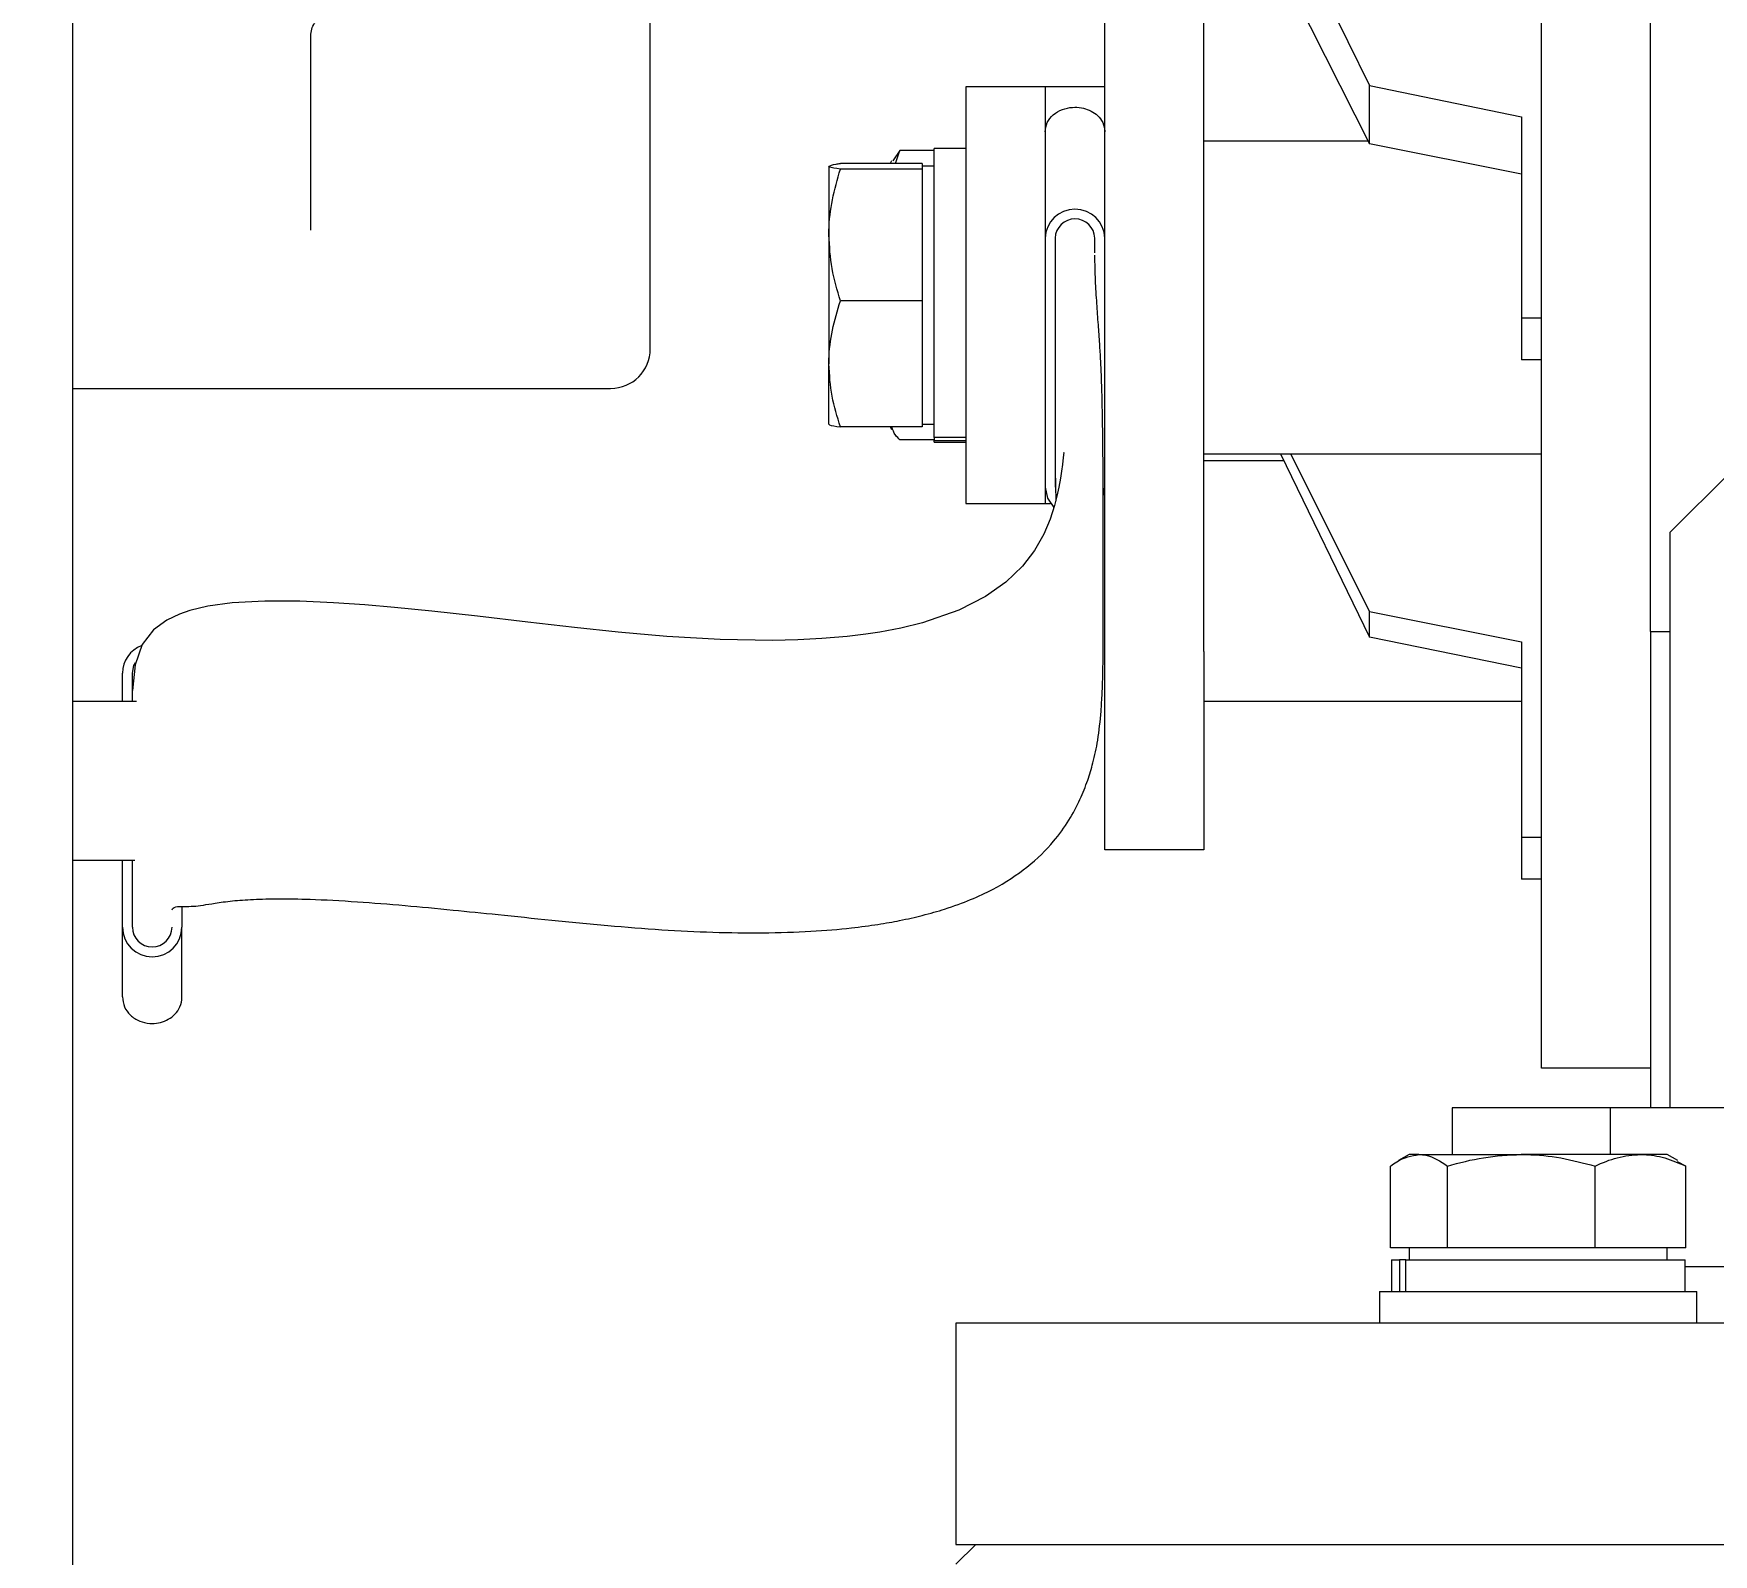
# Model space of a CAD drawing. Header units: inches. Extents: x -605 to 2991212, y -2872845 to 0.
# Drawn here: x 2180756.2 to 2180840.8, y -2629222.4 to -2629145.8 of the extents above; entities that cross this region are included whole.
import ezdxf

# ---------------------------------------------------------------- set-up
doc = ezdxf.new("R2010")
doc.units = ezdxf.units.IN
doc.header["$LTSCALE"] = 600
doc.header["$MEASUREMENT"] = 0
doc.layers.add('DIM', color=251, linetype='Continuous', lineweight=0)
doc.layers.add('PV_STEEL LINE', color=7, linetype='Continuous', lineweight=0)
doc.styles.add('DIM', font='geniso.shx', dxfattribs={"width": 0.85})
doc.dimstyles.new('ST-100', dxfattribs={"dimscale": 100, "dimtxt": 2.5, "dimasz": 2, "dimexe": 0.18, "dimexo": 0.0625, "dimgap": 0.2, "dimtad": 0, "dimdec": 0, "dimzin": 0, "dimdsep": 46, "dimtxsty": 'DIM', "dimblk": 'OPEN90', "dimcen": 0.09, "dimclrd": 256, "dimclrt": 7, "dimadec": 0, "dimazin": 0, "dimtfac": 1, "dimtdec": 0, "dimtofl": 0, "dimtmove": 0, "dimatfit": 3, "dimldrblk": 'OPEN90', "dimfxl": 1, "dimtolj": 1, "dimtzin": 0, "dimlwd": -1, "dimarcsym": 0})

# ---------------------------------------------------------------- blocks, each defined once
blk = doc.blocks.new('*U1330')
at = {"color": 7, "linetype": 'Continuous', "lineweight": 15}
for p, q in [((688534.584, -228079.883), (688534.584, -227656.583)), ((688608.584, -227812.363), (688608.584, -227674.363)), ((688614.084, -227790.363), (688614.084, -227743.363)), ((688586.584, -227791.363), (688586.584, -227749.363)), ((688591.584, -227791.363), (688591.584, -227749.363)), ((688595.334, -227753.457), (688599.92, -227762.856)), ((688595.334, -227756.683), (688599.92, -227765.779)), ((688546.584, -227760.3), (688546.574, -227760.252)), ((688546.584, -227770.132), (688546.584, -227760.3)), ((688583.584, -227762.915), (688579.584, -227762.915)), ((688579.584, -227762.915), (688579.584, -227783.915)), ((688586.584, -227762.915), (688583.584, -227762.915)), ((688583.584, -227762.915), (688583.584, -227769.297)), ((688599.92, -227762.856), (688607.584, -227764.423)), ((688599.92, -227765.779), (688599.92, -227762.856)), ((688607.584, -227764.423), (688607.584, -227774.554)), ((688599.858, -227765.656), (688591.584, -227765.656)), ((688576.265, -227766.124), (688575.904, -227766.652)), ((688576.045, -227766.776), (688576.265, -227766.124)), ((688577.984, -227766.124), (688576.265, -227766.124)), ((688579.584, -227766.015), (688577.984, -227766.015)), ((688577.984, -227780.59), (688577.984, -227766.015)), ((688607.584, -227767.31), (688599.92, -227765.779)), ((688572.687, -227766.91), (688572.684, -227766.915)), ((688572.684, -227766.92), (688572.684, -227770.384)), ((688577.384, -227766.776), (688573.265, -227766.776)), ((688577.384, -227767.064), (688573.265, -227767.064)), ((688575.841, -227766.644), (688575.765, -227766.776)), ((688577.384, -227766.776), (688577.384, -227766.92)), ((688577.984, -227766.915), (688577.384, -227766.915)), ((688577.384, -227766.92), (688577.384, -227767.064)), ((688577.384, -227767.064), (688577.384, -227770.384)), ((688583.584, -227769.297), (688583.584, -227770.54)), ((688572.684, -227770.384), (688572.684, -227776.879)), ((688577.384, -227770.384), (688577.384, -227773.703)), ((688583.584, -227770.54), (688583.584, -227783.088)), ((688584.084, -227770.54), (688584.084, -227783.088)), ((688586.084, -227771.273), (688586.084, -227770.54)), ((688577.384, -227773.703), (688573.265, -227773.703)), ((688577.384, -227773.703), (688577.384, -227776.879)), ((688607.584, -227774.554), (688608.584, -227774.554)), ((688607.584, -227774.554), (688607.584, -227776.676)), ((688608.584, -227776.676), (688607.584, -227776.676)), ((688572.684, -227779.91), (688572.684, -227776.879)), ((688577.384, -227776.879), (688577.384, -227780.055)), ((688534.584, -227778.113), (688561.684, -227778.113)), ((688572.684, -227779.915), (688572.687, -227779.92)), ((688577.384, -227780.055), (688573.265, -227780.055)), ((688575.765, -227780.055), (688575.841, -227780.187)), ((688577.384, -227779.915), (688577.984, -227779.915)), ((688577.984, -227780.706), (688576.265, -227780.706)), ((688579.584, -227780.59), (688577.984, -227780.59)), ((688577.984, -227780.59), (688577.984, -227780.743)), ((688577.984, -227780.743), (688579.584, -227780.743)), ((688577.984, -227780.815), (688577.984, -227780.743)), ((688577.984, -227780.815), (688579.584, -227780.815)), ((688591.584, -227781.415), (688608.584, -227781.415)), ((688595.613, -227781.754), (688591.584, -227781.754)), ((688595.448, -227781.415), (688599.92, -227790.638)), ((688595.942, -227781.415), (688599.92, -227789.344)), ((688584.084, -227782.225), (688584.112, -227783.781)), ((688618.084, -227782.363), (688615.084, -227785.363)), ((688583.584, -227783.088), (688583.584, -227783.915)), ((688586.506, -227783.549), (688586.584, -227783.088)), ((688579.584, -227783.915), (688583.584, -227783.915)), ((688583.584, -227783.915), (688583.853, -227783.915)), ((688615.084, -227814.363), (688615.084, -227785.363)), ((688599.92, -227789.344), (688607.584, -227790.881)), ((688599.92, -227790.638), (688599.92, -227789.344)), ((688607.584, -227792.211), (688599.92, -227790.638)), ((688607.584, -227790.881), (688607.584, -227800.717)), ((688614.084, -227790.363), (688614.084, -227814.363)), ((688614.084, -227790.363), (688615.084, -227790.363)), ((688586.584, -227801.363), (688586.584, -227791.363)), ((688591.584, -227791.363), (688591.584, -227801.363)), ((688537.084, -227793.883), (688537.084, -227792.456)), ((688537.584, -227793.883), (688537.584, -227792.456)), ((688537.788, -227793.883), (688534.584, -227793.883)), ((688591.584, -227793.863), (688607.584, -227793.863)), ((688607.584, -227800.717), (688608.584, -227800.717)), ((688607.584, -227800.717), (688607.584, -227802.839)), ((688534.584, -227801.883), (688537.71, -227801.883)), ((688537.084, -227805.265), (688537.084, -227801.883)), ((688537.584, -227805.265), (688537.584, -227801.883)), ((688591.584, -227801.363), (688586.584, -227801.363)), ((688608.584, -227802.839), (688607.584, -227802.839)), ((688540.084, -227804.216), (688540.084, -227805.265)), ((688537.084, -227808.773), (688537.084, -227805.265)), ((688540.084, -227808.773), (688540.084, -227805.265)), ((688614.084, -227812.363), (688608.584, -227812.363)), ((688604.084, -227814.363), (688604.084, -227816.713)), ((688612.06, -227814.363), (688604.084, -227814.363)), ((688612.06, -227814.363), (688612.06, -227816.713)), ((688621.239, -227814.363), (688612.06, -227814.363)), ((688600.985, -227821.413), (688600.985, -227817.294)), ((688601.926, -227816.713), (688601.393, -227817.021)), ((688602.418, -227816.713), (688601.926, -227816.713)), ((688602.418, -227816.713), (688607.571, -227816.713)), ((688603.851, -227821.413), (688603.851, -227817.294)), ((688613.579, -227816.713), (688607.571, -227816.713)), ((688611.292, -227821.413), (688611.292, -227817.294)), ((688614.926, -227816.713), (688613.579, -227816.713)), ((688615.459, -227817.021), (688614.926, -227816.713)), ((688615.866, -227817.294), (688615.446, -227817.083)), ((688615.866, -227821.413), (688615.866, -227817.294)), ((688602.418, -227821.413), (688600.985, -227821.413)), ((688601.926, -227821.413), (688601.926, -227822.013)), ((688603.851, -227821.413), (688602.418, -227821.413)), ((688607.571, -227821.413), (688603.851, -227821.413)), ((688611.292, -227821.413), (688607.571, -227821.413)), ((688613.579, -227821.413), (688611.292, -227821.413)), ((688615.866, -227821.413), (688613.579, -227821.413)), ((688614.926, -227822.013), (688614.926, -227821.413)), ((688601.026, -227822.013), (688601.026, -227823.613)), ((688601.026, -227822.013), (688601.444, -227822.013)), ((688601.444, -227822.013), (688601.444, -227823.613)), ((688601.749, -227822.013), (688601.444, -227822.013)), ((688601.749, -227822.013), (688615.826, -227822.013)), ((688601.749, -227823.613), (688601.749, -227822.013)), ((688615.826, -227823.613), (688615.826, -227822.013)), ((688615.826, -227822.363), (688624.084, -227822.363)), ((688600.426, -227823.613), (688600.426, -227825.213)), ((688600.426, -227823.613), (688601.032, -227823.613)), ((688601.032, -227823.613), (688616.426, -227823.613)), ((688616.426, -227825.213), (688616.426, -227823.613)), ((688579.084, -227825.213), (688579.084, -227836.363)), ((688649.084, -227825.213), (688579.084, -227825.213)), ((688580.084, -227836.363), (688579.084, -227837.363)), ((688579.084, -227836.363), (688649.084, -227836.363))]:
    blk.add_line(p, q, dxfattribs=at)
at = {"color": 7, "linetype": 'Continuous', "lineweight": 15, "flags": 128}
for points in [[(688584.521, -227781.361), (688584.519, -227781.338), (688584.496, -227781.595), (688584.46, -227781.94), (688584.411, -227782.285), (688584.351, -227782.63), (688584.268, -227783.085), (688584.173, -227783.543), (688584.054, -227784.012), (688583.83, -227784.705), (688583.506, -227785.463), (688583.045, -227786.273), (688582.44, -227787.063), (688581.594, -227787.878), (688580.567, -227788.603), (688579.239, -227789.281), (688577.392, -227789.922), (688576.302, -227790.189), (688575.243, -227790.389), (688574.544, -227790.495), (688573.604, -227790.609), (688572.322, -227790.718), (688571.117, -227790.779), (688569.842, -227790.808), (688567.203, -227790.765), (688564.517, -227790.611), (688562.058, -227790.392), (688559.868, -227790.159), (688557.513, -227789.889), (688554.977, -227789.594), (688552.672, -227789.338), (688550.801, -227789.15), (688549.298, -227789.019), (688547.724, -227788.91), (688546.024, -227788.835), (688544.252, -227788.829), (688542.618, -227788.92), (688541.381, -227789.09), (688540.474, -227789.304), (688539.956, -227789.481), (688539.328, -227789.783), (688538.657, -227790.276), (688538.075, -227791.021), (688537.721, -227792.034), (688537.584, -227793.337), (688537.584, -227793.337)], [(688583.584, -227783.088), (688583.698, -227783.642), (688584.019, -227784.108)], [(688537.584, -227792.456), (688537.66, -227792.079), (688537.738, -227791.932)]]:
    blk.add_lwpolyline(points, dxfattribs=at)
at = {"color": 7, "linetype": 'Continuous', "lineweight": 15}
for centre, radius, start, end in [((688585.084, -227770.583), 1.501, 1.63234, 178.36766), ((688585.084, -227770.569), 1, 1.63234, 178.36766), ((688561.684, -227776.113), 2, 270, 0), ((688538.566, -227792.464), 1.482, 110.18001, 179.68091), ((688538.584, -227805.247), 1.5, 180.68381, 359.31619), ((688538.584, -227805.253), 1, 180.68381, 359.31619)]:
    blk.add_arc(centre, radius, start, end, dxfattribs=at)
for points, knots in [([(688563.684, -227776.113), (688563.684, -227776.066), (688563.684, -227775.971), (688563.684, -227775.185), (688563.684, -227773.995), (688563.684, -227772.493), (688563.684, -227770.81), (688563.684, -227768.83), (688563.684, -227766.563), (688563.684, -227764.051), (688563.684, -227761.336), (688563.684, -227758.456), (688563.684, -227755.16), (688563.684, -227751.454), (688563.684, -227747.401), (688563.684, -227744.697), (688563.684, -227743.366)], [0, 0, 0, 0, 0.077635, 0.157672, 0.239953, 0.304285, 0.368608, 0.434309, 0.5, 0.565701, 0.631392, 0.695725, 0.760048, 0.842337, 0.922367, 1, 1, 1, 1]), ([(688546.583, -227760.261), (688546.598, -227760.147), (688546.628, -227759.922), (688546.804, -227759.64), (688547.039, -227759.431), (688547.226, -227759.367), (688547.319, -227759.336)], [0, 0, 0, 0, 0.260611, 0.513579, 0.759784, 1, 1, 1, 1]), ([(688583.584, -227765.176), (688583.605, -227765.019), (688583.646, -227764.706), (688583.961, -227764.311), (688584.413, -227764.041), (688584.929, -227763.929), (688585.406, -227763.955), (688585.82, -227764.08), (688586.179, -227764.3), (688586.46, -227764.622), (688586.575, -227764.936), (688586.582, -227765.13), (688586.584, -227765.176)], [0, 0, 0, 0, 0.124524, 0.249115, 0.369793, 0.474536, 0.563912, 0.649325, 0.741267, 0.845975, 0.964186, 1, 1, 1, 1]), ([(688572.684, -227766.92), (688572.755, -227766.882), (688572.846, -227766.833), (688573.188, -227766.787), (688573.265, -227766.776)], [0, 0, 0, 0, 0.776287, 1, 1, 1, 1]), ([(688573.265, -227767.064), (688573.03, -227767.028), (688572.72, -227766.981), (688572.691, -227766.932), (688572.684, -227766.92)], [0, 0, 0, 0, 0.758149, 1, 1, 1, 1]), ([(688572.684, -227770.384), (688572.685, -227770.305), (688572.69, -227769.709), (688572.817, -227768.586), (688573.115, -227767.574), (688573.265, -227767.064)], [0, 0, 0, 0, 0.070077, 0.530778, 1, 1, 1, 1]), ([(688573.265, -227773.703), (688573.103, -227773.164), (688572.775, -227772.076), (688572.715, -227770.951), (688572.684, -227770.384)], [0, 0, 0, 0, 0.495458, 1, 1, 1, 1]), ([(688539.584, -227804.384), (688539.618, -227804.324), (688539.679, -227804.212), (688540.185, -227804.206), (688540.621, -227804.214), (688541.105, -227804.158), (688541.719, -227804.048), (688542.576, -227803.929), (688543.681, -227803.849), (688544.969, -227803.819), (688546.68, -227803.847), (688548.78, -227803.957), (688551.216, -227804.15), (688553.605, -227804.377), (688556.077, -227804.63), (688558.683, -227804.901), (688561.461, -227805.173), (688564.21, -227805.395), (688566.868, -227805.528), (688569.447, -227805.561), (688571.816, -227805.483), (688573.707, -227805.32), (688575.145, -227805.126), (688576.331, -227804.915), (688577.461, -227804.659), (688579.185, -227804.165), (688581.039, -227803.372), (688582.781, -227802.217), (688583.968, -227801.039), (688584.792, -227799.888), (688585.34, -227798.857), (688585.725, -227797.887), (688586.011, -227796.939), (688586.263, -227795.794), (688586.386, -227794.597), (688586.457, -227793.489), (688586.488, -227792.65), (688586.501, -227791.611), (688586.503, -227790.578), (688586.504, -227789.746), (688586.504, -227788.906), (688586.504, -227787.662), (688586.504, -227786.344), (688586.504, -227785.229), (688586.504, -227784.517), (688586.504, -227783.809), (688586.503, -227782.938), (688586.499, -227781.895), (688586.491, -227780.944), (688586.477, -227779.894), (688586.456, -227778.765), (688586.425, -227777.637), (688586.381, -227776.66), (688586.327, -227775.806), (688586.259, -227774.847), (688586.183, -227773.792), (688586.106, -227772.641), (688586.092, -227771.824), (688586.084, -227771.403)], [0, 0, 0, 0, 0.026491, 0.048938, 0.067931, 0.084053, 0.097857, 0.112201, 0.12587, 0.14044, 0.155767, 0.176272, 0.194274, 0.210731, 0.225057, 0.241065, 0.256952, 0.271715, 0.285596, 0.299821, 0.315294, 0.330441, 0.341983, 0.352574, 0.365137, 0.379398, 0.418205, 0.457408, 0.499218, 0.531863, 0.562906, 0.590942, 0.61574, 0.645365, 0.679539, 0.699195, 0.718425, 0.732947, 0.741906, 0.745531, 0.748851, 0.755788, 0.765554, 0.77135, 0.774149, 0.776992, 0.783214, 0.790719, 0.8028, 0.81479, 0.826331, 0.845112, 0.862744, 0.882756, 0.907151, 0.935399, 0.966719, 1, 1, 1, 1]), ([(688572.684, -227776.879), (688572.685, -227776.804), (688572.69, -227776.234), (688572.817, -227775.159), (688573.115, -227774.191), (688573.265, -227773.703)], [0, 0, 0, 0, 0.070077, 0.530778, 1, 1, 1, 1]), ([(688573.265, -227780.055), (688573.103, -227779.539), (688572.775, -227778.498), (688572.715, -227777.422), (688572.684, -227776.879)], [0, 0, 0, 0, 0.495458, 1, 1, 1, 1]), ([(688572.684, -227779.91), (688572.691, -227779.922), (688572.72, -227779.971), (688573.03, -227780.019), (688573.265, -227780.055)], [0, 0, 0, 0, 0.241851, 1, 1, 1, 1]), ([(688576.265, -227780.706), (688576.186, -227780.63), (688575.966, -227780.417), (688575.902, -227780.196), (688575.861, -227780.055)], [0, 0, 0, 0, 0.359578, 1, 1, 1, 1]), ([(688537.084, -227808.773), (688537.105, -227808.941), (688537.146, -227809.279), (688537.461, -227809.708), (688537.913, -227810.004), (688538.429, -227810.126), (688538.906, -227810.097), (688539.32, -227809.96), (688539.679, -227809.72), (688539.96, -227809.37), (688540.075, -227809.03), (688540.082, -227808.821), (688540.084, -227808.773)], [0, 0, 0, 0, 0.124524, 0.249115, 0.369793, 0.474536, 0.563912, 0.649325, 0.741267, 0.845975, 0.964186, 1, 1, 1, 1]), ([(688600.985, -227817.294), (688601.09, -227817.217), (688601.556, -227816.875), (688602.042, -227816.784), (688602.418, -227816.713)], [0, 0, 0, 0, 0.223713, 1, 1, 1, 1]), ([(688602.418, -227816.713), (688602.535, -227816.72), (688603.02, -227816.749), (688603.493, -227817.059), (688603.851, -227817.294)], [0, 0, 0, 0, 0.241851, 1, 1, 1, 1]), ([(688603.851, -227817.294), (688604.455, -227817.132), (688605.675, -227816.804), (688606.935, -227816.744), (688607.571, -227816.713)], [0, 0, 0, 0, 0.495458, 1, 1, 1, 1]), ([(688607.571, -227816.713), (688607.66, -227816.714), (688608.327, -227816.719), (688609.586, -227816.846), (688610.72, -227817.144), (688611.292, -227817.294)], [0, 0, 0, 0, 0.070077, 0.530778, 1, 1, 1, 1]), ([(688611.292, -227817.294), (688611.663, -227817.132), (688612.413, -227816.804), (688613.188, -227816.744), (688613.579, -227816.713)], [0, 0, 0, 0, 0.495458, 1, 1, 1, 1]), ([(688613.579, -227816.713), (688613.633, -227816.714), (688614.044, -227816.719), (688614.818, -227816.846), (688615.515, -227817.144), (688615.866, -227817.294)], [0, 0, 0, 0, 0.070077, 0.530778, 1, 1, 1, 1])]:
    blk.add_open_spline(points, degree=3, knots=knots, dxfattribs=at)
blk = doc.blocks.new('_Open90')
at = {"color": 0, "linetype": 'ByBlock', "lineweight": -2}
for p, q in [((-0.5, 0.5), (0, 0)), ((0, 0), (-1, 0)), ((0, 0), (-0.5, -0.5))]:
    blk.add_line(p, q, dxfattribs=at)
blk = doc.blocks.new('*D1780')
at = {"layer": 'Defpoints', "color": 0}
for p in [(2176639.153, -2629035.451), (2180869.153, -2629035.451), (2180869.153, -2629696.889)]:
    blk.add_point(p, dxfattribs=at)
at = {"layer": 'DIM', "color": 0, "lineweight": -2}
for p, q in [((2176639.153, -2629496.889), (2176639.153, -2629696.889)), ((2180869.153, -2629496.889), (2180869.153, -2629696.889))]:
    blk.add_line(p, q, dxfattribs=at)
at = {"layer": 'DIM'}
for p, q in [((2176839.153, -2629696.889), (2178402.553, -2629696.889)), ((2180669.153, -2629696.889), (2179105.753, -2629696.889))]:
    blk.add_line(p, q, dxfattribs=at)
at = {"layer": 'DIM', "xscale": 200, "yscale": 200, "zscale": 200, "rotation": 180}
blk.add_blockref('_Open90', (2176639.153, -2629696.889), dxfattribs=at)
at = {"layer": 'DIM', "xscale": 200, "yscale": 200, "zscale": 200}
blk.add_blockref('_Open90', (2180869.153, -2629696.889), dxfattribs=at)
at = {"layer": 'DIM', "color": 7, "insert": (2178754.153, -2629696.889), "char_height": 300, "attachment_point": 5, "style": 'DIM'}
blk.add_mtext('\\A1;4230', dxfattribs=at)

msp = doc.modelspace()

# ---------------------------------------------------------------- block references
at = {"layer": 'PV_STEEL LINE', "linetype": 'ByBlock'}
msp.add_blockref('*U1330', (1492223.569, -2401385.568), dxfattribs=at)

# ---------------------------------------------------------------- dimensions: what is measured, and where the dimension line sits
at = {"layer": 'DIM'}
dim = msp.add_linear_dim(base=(2180869.153, -2629696.889), p1=(2176639.153, -2629035.451), p2=(2180869.153, -2629035.451), dimstyle='ST-100', override={"dimtxt": 3, "dimexe": 0, "dimexo": 0, "dimfxl": 2, "dimfxlon": 1, "dimtfillclr": 256, "dimarcsym": 1}, dxfattribs=at)
dim.commit()
dim.dimension.update_dxf_attribs({"geometry": '*D1780', "text_midpoint": (2178754.153, -2629696.889)})

doc.saveas('drawing.dxf')
